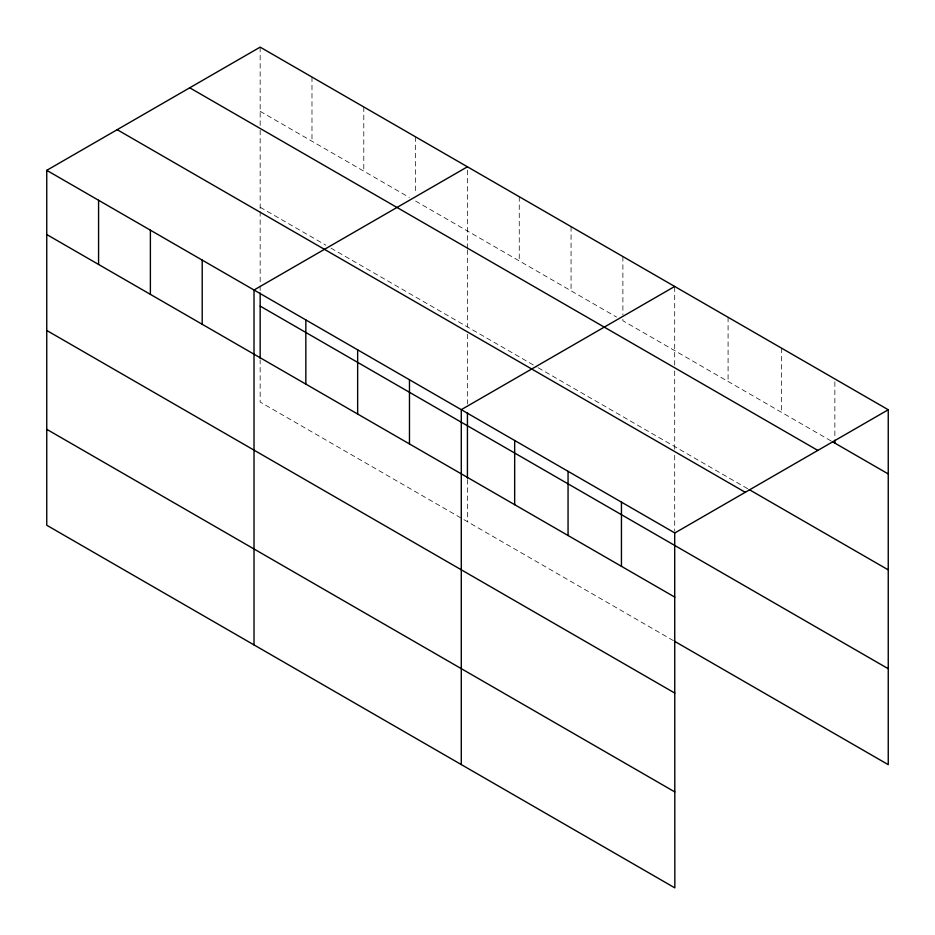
<?xml version="1.0" encoding="UTF-8"?>
<svg xmlns="http://www.w3.org/2000/svg" width="935" height="935" viewBox="0 0 935 935"><rect width="100%" height="100%" fill="white"/><g stroke="black" fill="none" stroke-linecap="round" stroke-linejoin="round"><path stroke-width="0.7" stroke-dasharray="4.67 3.51" d="M467.43 249.879L467.43 326.923M467.43 248.429L467.43 166.792M674.696 370.996L674.696 449.49M674.696 365.188L674.696 286.461M260.164 111.323L409.296 197.414M415.619 201.072L616.562 317.082M831.133 440.969L622.885 320.728L622.885 316.357M260.164 207.254L325.883 245.192M330.943 248.114L536.947 367.046M538.209 367.782L747.953 488.876M673.434 640.639L260.164 402.038L260.164 359.882M834.861 381.842L834.861 438.737M781.473 348.112L781.473 412.3M728.085 317.281L728.085 381.468M674.696 455.31L674.696 530.893M622.885 256.541L622.885 314.896M571.063 226.632L571.063 290.82M519.252 196.712L519.252 260.9M467.43 334.192L467.43 403.955M467.43 479.55L467.43 521.695M415.619 136.884L415.619 193.779M363.797 106.964L363.797 171.152M311.986 77.044L311.986 141.232M260.164 47.136L260.164 128.761M260.164 130.21L260.164 210.165M260.164 211.614L260.164 284.298M260.164 285.748L260.164 291.556"/><path stroke-width="1.4" d="M674.696 532.342L674.836 887.864L46.75 525.248L46.75 170.345L260.164 47.136L888.25 409.752L888.25 764.655L674.696 641.363M467.43 166.792L254.016 290.014L254.016 644.916M674.696 286.461L461.282 409.67L461.282 764.573M888.25 409.752L674.836 532.962L46.75 170.345M832.384 441.682L888.25 473.94M189.735 87.797L817.821 450.413M749.192 489.589L888.25 569.871M117.179 129.684L745.265 492.301M260.164 306.096L888.25 668.724M46.75 234.533L674.836 597.149M46.75 330.464L674.836 693.092M46.75 429.317L674.836 791.933M834.861 440.198L834.861 443.12M621.448 502.142L621.448 566.329M568.059 471.322L568.059 535.51M514.671 440.502L514.671 504.69M467.43 412.686L467.43 478.089M409.472 379.762L409.472 443.95M357.649 349.842L357.649 414.03M305.839 319.922L305.839 384.11M260.164 293.017L260.164 358.432M202.205 260.094L202.205 324.281M150.383 230.174L150.383 294.361M98.572 200.265L98.572 264.453"/></g></svg>
